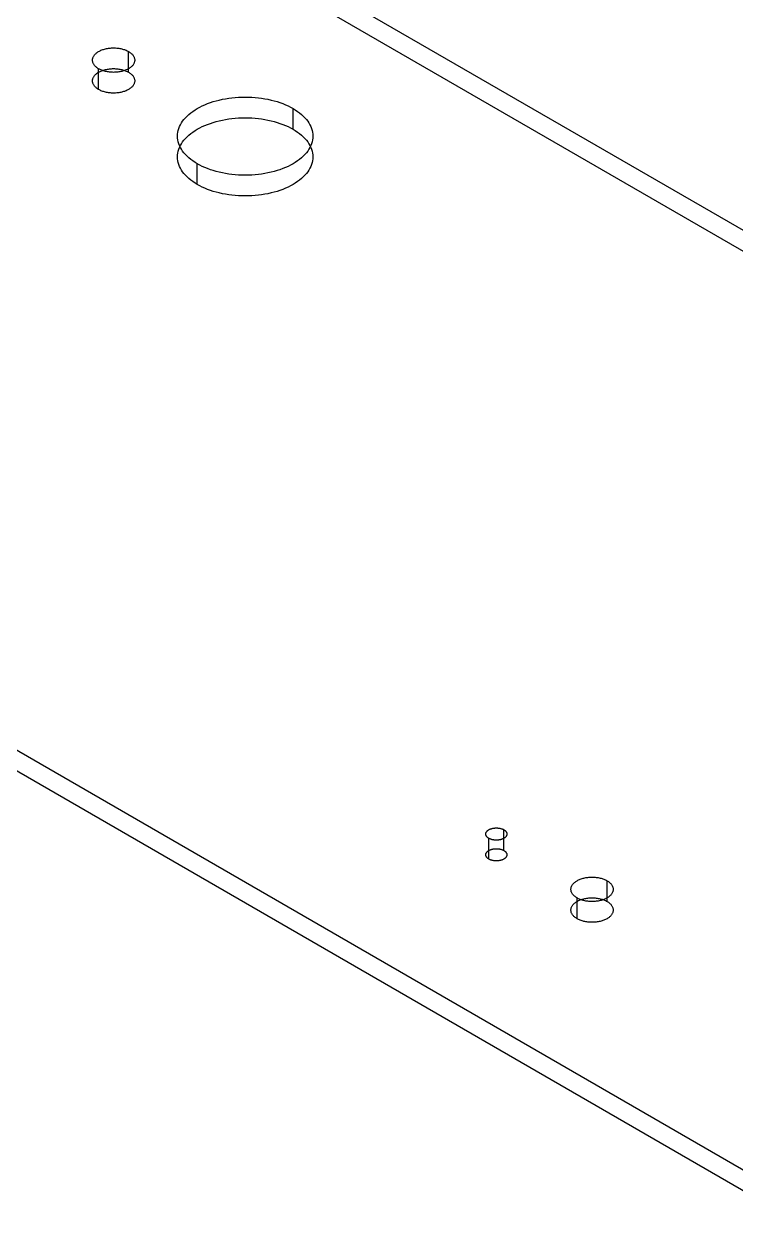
# Model space of a CAD drawing. Header units: inches. Extents: x 3 to 201, y 3 to 129.
# Drawn here: x 182.36 to 187.56, y 64.56 to 73.34 of the extents above; entities that cross this region are included whole.
import ezdxf

# ---------------------------------------------------------------- set-up
doc = ezdxf.new("R2010")
doc.units = ezdxf.units.IN
doc.header["$MEASUREMENT"] = 0

msp = doc.modelspace()

# ---------------------------------------------------------------- linework, layer by layer
at = {"layer": 'OUTLINE'}
for p, q in [((170.1062, 81.9379), (193.8333, 68.2387)), ((170.1062, 81.7868), (193.8333, 68.0876)), ((188.076, 64.7132), (164, 78.6139)), ((188.076, 64.5621), (164, 78.4628)), ((182.8653, 73.0911), (182.867, 73.0954)), ((182.867, 73.0954), (182.869, 73.0996)), ((182.869, 73.0996), (182.8714, 73.1037)), ((182.8714, 73.1037), (182.8741, 73.1078)), ((182.8741, 73.1078), (182.8772, 73.1118)), ((182.8772, 73.1118), (182.8806, 73.1157)), ((182.8806, 73.1157), (182.8843, 73.1195)), ((182.8843, 73.1195), (182.8884, 73.1232)), ((182.8884, 73.1232), (182.8927, 73.1268)), ((182.8927, 73.1268), (182.8974, 73.1302)), ((182.8974, 73.1302), (182.9023, 73.1335)), ((182.9023, 73.1335), (182.9075, 73.1367)), ((182.9075, 73.1367), (182.913, 73.1397)), ((182.913, 73.1397), (182.9187, 73.1425)), ((182.9187, 73.1425), (182.9247, 73.1452)), ((182.9247, 73.1452), (182.9309, 73.1478)), ((182.9309, 73.1478), (182.9373, 73.1501)), ((182.9373, 73.1501), (182.9439, 73.1522)), ((182.9439, 73.1522), (182.9506, 73.1542)), ((182.9506, 73.1542), (182.9576, 73.156)), ((182.9576, 73.156), (182.9646, 73.1576)), ((182.9646, 73.1576), (182.9718, 73.1589)), ((182.9718, 73.1589), (182.9791, 73.1601)), ((182.9791, 73.1601), (182.9865, 73.161)), ((182.9865, 73.161), (182.9939, 73.1618)), ((182.9939, 73.1618), (183.0015, 73.1623)), ((183.0015, 73.1623), (183.009, 73.1626)), ((183.009, 73.1626), (183.0166, 73.1628)), ((183.0166, 73.1628), (183.0241, 73.1626)), ((183.0241, 73.1626), (183.0317, 73.1623)), ((183.0317, 73.1623), (183.0392, 73.1618)), ((183.0392, 73.1618), (183.0467, 73.161)), ((183.0467, 73.161), (183.054, 73.1601)), ((183.054, 73.1601), (183.0613, 73.1589)), ((183.0613, 73.1589), (183.0685, 73.1576)), ((183.0685, 73.1576), (183.0756, 73.156)), ((183.0756, 73.156), (183.0825, 73.1542)), ((183.0825, 73.1542), (183.0893, 73.1522)), ((183.0893, 73.1522), (183.0958, 73.1501)), ((183.0958, 73.1501), (183.1022, 73.1478)), ((183.1022, 73.1478), (183.1084, 73.1452)), ((183.1084, 73.1452), (183.1144, 73.1425)), ((183.1144, 73.1425), (183.1201, 73.1397)), ((183.1201, 73.1397), (183.1256, 73.1367)), ((183.1256, 72.9856), (183.1256, 73.1367)), ((183.1256, 73.1367), (183.1308, 73.1335)), ((183.1308, 73.1335), (183.1358, 73.1302)), ((183.1358, 73.1302), (183.1404, 73.1268)), ((183.1404, 73.1268), (183.1448, 73.1232)), ((183.1448, 73.1232), (183.1488, 73.1195)), ((183.1488, 73.1195), (183.1526, 73.1157)), ((183.1526, 73.1157), (183.156, 73.1118)), ((183.156, 73.1118), (183.159, 73.1078)), ((183.159, 73.1078), (183.1618, 73.1037)), ((183.1618, 73.1037), (183.1641, 73.0996)), ((183.1641, 73.0996), (183.1662, 73.0954)), ((183.1662, 73.0954), (183.1678, 73.0911)), ((182.8624, 73.0737), (182.8625, 73.0781)), ((182.8625, 73.0694), (182.8624, 73.0737)), ((182.8625, 73.0781), (182.8631, 73.0824)), ((182.8631, 73.065), (182.8625, 73.0694)), ((182.8631, 73.0824), (182.864, 73.0868)), ((182.864, 73.0607), (182.8631, 73.065)), ((182.864, 73.0868), (182.8653, 73.0911)), ((182.8653, 73.0564), (182.864, 73.0607)), ((182.867, 73.0521), (182.8653, 73.0564)), ((182.869, 73.0479), (182.867, 73.0521)), ((182.8714, 73.0437), (182.869, 73.0479)), ((182.8741, 73.0397), (182.8714, 73.0437)), ((182.8772, 73.0357), (182.8741, 73.0397)), ((182.8806, 73.0318), (182.8772, 73.0357)), ((182.8843, 73.028), (182.8806, 73.0318)), ((182.8884, 73.0243), (182.8843, 73.028)), ((182.8927, 73.0207), (182.8884, 73.0243)), ((182.8974, 73.0172), (182.8927, 73.0207)), ((182.9023, 73.0139), (182.8974, 73.0172)), ((182.9075, 73.0108), (182.9023, 73.0139)), ((182.9075, 72.8597), (182.9075, 73.0108)), ((182.913, 73.0078), (182.9075, 73.0108)), ((182.9187, 73.0049), (182.913, 73.0078)), ((182.9247, 73.0022), (182.9187, 73.0049)), ((182.9506, 73.0031), (182.9576, 73.0049)), ((182.9576, 73.0049), (182.9646, 73.0065)), ((182.9646, 73.0065), (182.9718, 73.0078)), ((182.9718, 73.0078), (182.9791, 73.009)), ((182.9791, 73.009), (182.9865, 73.01)), ((182.9865, 73.01), (182.9939, 73.0107)), ((182.9939, 73.0107), (183.0015, 73.0112)), ((183.0015, 73.0112), (183.009, 73.0116)), ((183.009, 73.0116), (183.0166, 73.0117)), ((183.0166, 73.0117), (183.0241, 73.0116)), ((183.0241, 73.0116), (183.0317, 73.0112)), ((183.0317, 73.0112), (183.0392, 73.0107)), ((183.0392, 73.0107), (183.0467, 73.01)), ((183.0467, 73.01), (183.054, 73.009)), ((183.054, 73.009), (183.0613, 73.0078)), ((183.0613, 73.0078), (183.0685, 73.0065)), ((183.0685, 73.0065), (183.0756, 73.0049)), ((183.0756, 73.0049), (183.0825, 73.0031)), ((183.1144, 73.0049), (183.1084, 73.0022)), ((183.1201, 73.0078), (183.1144, 73.0049)), ((183.1256, 73.0108), (183.1201, 73.0078)), ((183.1308, 73.0139), (183.1256, 73.0108)), ((183.1358, 73.0172), (183.1308, 73.0139)), ((183.1404, 73.0207), (183.1358, 73.0172)), ((183.1448, 73.0243), (183.1404, 73.0207)), ((183.1488, 73.028), (183.1448, 73.0243)), ((183.1526, 73.0318), (183.1488, 73.028)), ((183.156, 73.0357), (183.1526, 73.0318)), ((183.159, 73.0397), (183.156, 73.0357)), ((183.1618, 73.0437), (183.159, 73.0397)), ((183.1641, 73.0479), (183.1618, 73.0437)), ((183.1662, 73.0521), (183.1641, 73.0479)), ((183.1678, 73.0564), (183.1662, 73.0521)), ((183.1678, 73.0911), (183.1691, 73.0868)), ((183.1691, 73.0607), (183.1678, 73.0564)), ((183.1691, 73.0868), (183.17, 73.0824)), ((183.17, 73.065), (183.1691, 73.0607)), ((183.17, 73.0824), (183.1706, 73.0781)), ((183.1706, 73.0694), (183.17, 73.065)), ((183.1706, 73.0781), (183.1708, 73.0737)), ((183.1708, 73.0737), (183.1706, 73.0694)), ((182.8624, 72.9226), (182.8625, 72.927)), ((182.8625, 72.9183), (182.8624, 72.9226)), ((182.8625, 72.927), (182.8631, 72.9314)), ((182.8631, 72.9139), (182.8625, 72.9183)), ((182.8631, 72.9314), (182.864, 72.9357)), ((182.864, 72.9357), (182.8653, 72.94)), ((182.8653, 72.94), (182.867, 72.9443)), ((182.867, 72.9443), (182.869, 72.9485)), ((182.869, 72.9485), (182.8714, 72.9526)), ((182.8714, 72.9526), (182.8741, 72.9567)), ((182.8741, 72.9567), (182.8772, 72.9607)), ((182.8772, 72.9607), (182.8806, 72.9646)), ((182.8806, 72.9646), (182.8843, 72.9684)), ((182.8843, 72.9684), (182.8884, 72.9721)), ((182.8884, 72.9721), (182.8927, 72.9757)), ((182.8927, 72.9757), (182.8974, 72.9791)), ((182.8974, 72.9791), (182.9023, 72.9824)), ((182.9023, 72.9824), (182.9075, 72.9856)), ((182.9075, 72.9856), (182.913, 72.9886)), ((182.913, 72.9886), (182.9187, 72.9915)), ((182.9187, 72.9915), (182.9247, 72.9941)), ((182.9309, 72.9997), (182.9247, 73.0022)), ((182.9247, 72.9941), (182.9309, 72.9967)), ((182.9373, 72.9974), (182.9309, 72.9997)), ((182.9309, 72.9967), (182.9373, 72.999)), ((182.9373, 72.999), (182.9439, 73.0011)), ((182.9439, 72.9952), (182.9373, 72.9974)), ((182.9439, 73.0011), (182.9506, 73.0031)), ((182.9506, 72.9932), (182.9439, 72.9952)), ((182.9576, 72.9915), (182.9506, 72.9932)), ((182.9646, 72.9899), (182.9576, 72.9915)), ((182.9718, 72.9885), (182.9646, 72.9899)), ((182.9791, 72.9874), (182.9718, 72.9885)), ((182.9865, 72.9864), (182.9791, 72.9874)), ((182.9939, 72.9857), (182.9865, 72.9864)), ((183.0015, 72.9851), (182.9939, 72.9857)), ((183.009, 72.9848), (183.0015, 72.9851)), ((183.0166, 72.9847), (183.009, 72.9848)), ((183.0241, 72.9848), (183.0166, 72.9847)), ((183.0317, 72.9851), (183.0241, 72.9848)), ((183.0392, 72.9857), (183.0317, 72.9851)), ((183.0467, 72.9864), (183.0392, 72.9857)), ((183.054, 72.9874), (183.0467, 72.9864)), ((183.0613, 72.9885), (183.054, 72.9874)), ((183.0685, 72.9899), (183.0613, 72.9885)), ((183.0756, 72.9915), (183.0685, 72.9899)), ((183.0825, 72.9932), (183.0756, 72.9915)), ((183.0825, 73.0031), (183.0893, 73.0011)), ((183.0893, 72.9952), (183.0825, 72.9932)), ((183.0893, 73.0011), (183.0958, 72.999)), ((183.0958, 72.9974), (183.0893, 72.9952)), ((183.1022, 72.9997), (183.0958, 72.9974)), ((183.0958, 72.999), (183.1022, 72.9967)), ((183.1084, 73.0022), (183.1022, 72.9997)), ((183.1022, 72.9967), (183.1084, 72.9941)), ((183.1084, 72.9941), (183.1144, 72.9915)), ((183.1144, 72.9915), (183.1201, 72.9886)), ((183.1201, 72.9886), (183.1256, 72.9856)), ((183.1256, 72.9856), (183.1308, 72.9824)), ((183.1308, 72.9824), (183.1358, 72.9791)), ((183.1358, 72.9791), (183.1404, 72.9757)), ((183.1404, 72.9757), (183.1448, 72.9721)), ((183.1448, 72.9721), (183.1488, 72.9684)), ((183.1488, 72.9684), (183.1526, 72.9646)), ((183.1526, 72.9646), (183.156, 72.9607)), ((183.156, 72.9607), (183.159, 72.9567)), ((183.159, 72.9567), (183.1618, 72.9526)), ((183.1618, 72.9526), (183.1641, 72.9485)), ((183.1641, 72.9485), (183.1662, 72.9443)), ((183.1662, 72.9443), (183.1678, 72.94)), ((183.1678, 72.94), (183.1691, 72.9357)), ((183.1691, 72.9357), (183.17, 72.9314)), ((183.17, 72.9314), (183.1706, 72.927)), ((183.1706, 72.9183), (183.17, 72.9139)), ((183.1706, 72.927), (183.1708, 72.9226)), ((183.1708, 72.9226), (183.1706, 72.9183)), ((182.864, 72.9096), (182.8631, 72.9139)), ((182.8653, 72.9053), (182.864, 72.9096)), ((182.867, 72.901), (182.8653, 72.9053)), ((182.869, 72.8968), (182.867, 72.901)), ((182.8714, 72.8926), (182.869, 72.8968)), ((182.8741, 72.8886), (182.8714, 72.8926)), ((182.8772, 72.8846), (182.8741, 72.8886)), ((182.8806, 72.8807), (182.8772, 72.8846)), ((182.8843, 72.8769), (182.8806, 72.8807)), ((182.8884, 72.8732), (182.8843, 72.8769)), ((182.8927, 72.8696), (182.8884, 72.8732)), ((182.8974, 72.8661), (182.8927, 72.8696)), ((182.9023, 72.8628), (182.8974, 72.8661)), ((182.9075, 72.8597), (182.9023, 72.8628)), ((182.913, 72.8567), (182.9075, 72.8597)), ((182.9187, 72.8538), (182.913, 72.8567)), ((182.9247, 72.8511), (182.9187, 72.8538)), ((182.9309, 72.8486), (182.9247, 72.8511)), ((182.9373, 72.8463), (182.9309, 72.8486)), ((182.9439, 72.8441), (182.9373, 72.8463)), ((182.9506, 72.8421), (182.9439, 72.8441)), ((182.9576, 72.8404), (182.9506, 72.8421)), ((182.9646, 72.8388), (182.9576, 72.8404)), ((182.9718, 72.8374), (182.9646, 72.8388)), ((182.9791, 72.8363), (182.9718, 72.8374)), ((182.9865, 72.8353), (182.9791, 72.8363)), ((182.9939, 72.8346), (182.9865, 72.8353)), ((183.0015, 72.834), (182.9939, 72.8346)), ((183.009, 72.8337), (183.0015, 72.834)), ((183.0166, 72.8336), (183.009, 72.8337)), ((183.0241, 72.8337), (183.0166, 72.8336)), ((183.0317, 72.834), (183.0241, 72.8337)), ((183.0392, 72.8346), (183.0317, 72.834)), ((183.0467, 72.8353), (183.0392, 72.8346)), ((183.054, 72.8363), (183.0467, 72.8353)), ((183.0613, 72.8374), (183.054, 72.8363)), ((183.0685, 72.8388), (183.0613, 72.8374)), ((183.0756, 72.8404), (183.0685, 72.8388)), ((183.0825, 72.8421), (183.0756, 72.8404)), ((183.0893, 72.8441), (183.0825, 72.8421)), ((183.0958, 72.8463), (183.0893, 72.8441)), ((183.1022, 72.8486), (183.0958, 72.8463)), ((183.1084, 72.8511), (183.1022, 72.8486)), ((183.1144, 72.8538), (183.1084, 72.8511)), ((183.1201, 72.8567), (183.1144, 72.8538)), ((183.1256, 72.8597), (183.1201, 72.8567)), ((183.1308, 72.8628), (183.1256, 72.8597)), ((183.1358, 72.8661), (183.1308, 72.8628)), ((183.1404, 72.8696), (183.1358, 72.8661)), ((183.1448, 72.8732), (183.1404, 72.8696)), ((183.1488, 72.8769), (183.1448, 72.8732)), ((183.1526, 72.8807), (183.1488, 72.8769)), ((183.156, 72.8846), (183.1526, 72.8807)), ((183.159, 72.8886), (183.156, 72.8846)), ((183.1618, 72.8926), (183.159, 72.8886)), ((183.1641, 72.8968), (183.1618, 72.8926)), ((183.1662, 72.901), (183.1641, 72.8968)), ((183.1678, 72.9053), (183.1662, 72.901)), ((183.1691, 72.9096), (183.1678, 72.9053)), ((183.17, 72.9139), (183.1691, 72.9096)), ((183.6631, 72.7399), (183.6822, 72.7485)), ((183.6822, 72.7485), (183.702, 72.7566)), ((183.702, 72.7566), (183.7224, 72.7641)), ((183.7224, 72.7641), (183.7435, 72.771)), ((183.7435, 72.771), (183.7651, 72.7773)), ((183.7651, 72.7773), (183.7873, 72.7829)), ((183.7873, 72.7829), (183.8099, 72.788)), ((183.8099, 72.788), (183.8329, 72.7923)), ((183.8329, 72.7923), (183.8562, 72.7961)), ((183.8562, 72.7961), (183.8799, 72.7991)), ((183.8799, 72.7991), (183.9037, 72.8015)), ((183.9037, 72.8015), (183.9278, 72.8032)), ((183.9278, 72.8032), (183.9519, 72.8043)), ((183.9519, 72.8043), (183.9761, 72.8046)), ((183.9761, 72.8046), (184.0003, 72.8043)), ((184.0003, 72.8043), (184.0245, 72.8032)), ((184.0245, 72.8032), (184.0485, 72.8015)), ((184.0485, 72.8015), (184.0724, 72.7991)), ((184.0724, 72.7991), (184.096, 72.7961)), ((184.096, 72.7961), (184.1194, 72.7923)), ((184.1194, 72.7923), (184.1424, 72.788)), ((184.1424, 72.788), (184.165, 72.7829)), ((184.165, 72.7829), (184.1871, 72.7773)), ((184.1871, 72.7773), (184.2087, 72.771)), ((184.2087, 72.771), (184.2298, 72.7641)), ((184.2298, 72.7641), (184.2503, 72.7566)), ((184.2503, 72.7566), (184.2701, 72.7485)), ((184.2701, 72.7485), (184.2892, 72.7399)), ((183.53, 72.6415), (183.5409, 72.654)), ((183.5409, 72.654), (183.5529, 72.6662)), ((183.5529, 72.6662), (183.5658, 72.678)), ((183.5658, 72.678), (183.5798, 72.6894)), ((183.5798, 72.6894), (183.5947, 72.7005)), ((183.5947, 72.7005), (183.6105, 72.711)), ((183.6105, 72.711), (183.6272, 72.7212)), ((183.6272, 72.7212), (183.6447, 72.7308)), ((183.6447, 72.7308), (183.6631, 72.7399)), ((183.9278, 72.6521), (183.9519, 72.6532)), ((183.9519, 72.6532), (183.9761, 72.6535)), ((183.9761, 72.6535), (184.0003, 72.6532)), ((184.0003, 72.6532), (184.0245, 72.6521)), ((184.2892, 72.7399), (184.3075, 72.7308)), ((184.3075, 72.7308), (184.325, 72.7212)), ((184.325, 72.5701), (184.325, 72.7212)), ((184.325, 72.7212), (184.3417, 72.711)), ((184.3417, 72.711), (184.3576, 72.7005)), ((184.3576, 72.7005), (184.3725, 72.6894)), ((184.3725, 72.6894), (184.3864, 72.678)), ((184.3864, 72.678), (184.3994, 72.6662)), ((184.3994, 72.6662), (184.4113, 72.654)), ((184.4113, 72.654), (184.4222, 72.6415)), ((183.488, 72.5615), (183.4921, 72.5753)), ((183.4921, 72.5753), (183.4975, 72.5889)), ((183.4975, 72.5889), (183.5039, 72.6024)), ((183.5039, 72.6024), (183.5115, 72.6157)), ((183.5115, 72.6157), (183.5202, 72.6287)), ((183.5202, 72.6287), (183.53, 72.6415)), ((183.6105, 72.5599), (183.6272, 72.5701)), ((183.6272, 72.5701), (183.6447, 72.5797)), ((183.6447, 72.5797), (183.6631, 72.5889)), ((183.6631, 72.5889), (183.6822, 72.5975)), ((183.6822, 72.5975), (183.702, 72.6055)), ((183.702, 72.6055), (183.7224, 72.613)), ((183.7224, 72.613), (183.7435, 72.6199)), ((183.7435, 72.6199), (183.7651, 72.6262)), ((183.7651, 72.6262), (183.7873, 72.6318)), ((183.7873, 72.6318), (183.8099, 72.6369)), ((183.8099, 72.6369), (183.8329, 72.6413)), ((183.8329, 72.6413), (183.8562, 72.645)), ((183.8562, 72.645), (183.8799, 72.648)), ((183.8799, 72.648), (183.9037, 72.6504)), ((183.9037, 72.6504), (183.9278, 72.6521)), ((184.0245, 72.6521), (184.0485, 72.6504)), ((184.0485, 72.6504), (184.0724, 72.648)), ((184.0724, 72.648), (184.096, 72.645)), ((184.096, 72.645), (184.1194, 72.6413)), ((184.1194, 72.6413), (184.1424, 72.6369)), ((184.1424, 72.6369), (184.165, 72.6318)), ((184.165, 72.6318), (184.1871, 72.6262)), ((184.1871, 72.6262), (184.2087, 72.6199)), ((184.2087, 72.6199), (184.2298, 72.613)), ((184.2298, 72.613), (184.2503, 72.6055)), ((184.2503, 72.6055), (184.2701, 72.5975)), ((184.2701, 72.5975), (184.2892, 72.5889)), ((184.2892, 72.5889), (184.3075, 72.5797)), ((184.3075, 72.5797), (184.325, 72.5701)), ((184.325, 72.5701), (184.3417, 72.5599)), ((184.4222, 72.6415), (184.432, 72.6287)), ((184.432, 72.6287), (184.4407, 72.6157)), ((184.4407, 72.6157), (184.4483, 72.6024)), ((184.4483, 72.6024), (184.4548, 72.5889)), ((184.4548, 72.5889), (184.4601, 72.5753)), ((184.4601, 72.5753), (184.4642, 72.5615)), ((183.4827, 72.5197), (183.4833, 72.5337)), ((183.4833, 72.5057), (183.4827, 72.5197)), ((183.4833, 72.5337), (183.485, 72.5476)), ((183.485, 72.4918), (183.4833, 72.5057)), ((183.485, 72.5476), (183.488, 72.5615)), ((183.488, 72.4779), (183.485, 72.4918)), ((183.4921, 72.4641), (183.488, 72.4779)), ((183.5115, 72.4646), (183.5202, 72.4776)), ((183.5202, 72.4776), (183.53, 72.4904)), ((183.53, 72.4904), (183.5409, 72.5029)), ((183.5409, 72.5029), (183.5529, 72.5151)), ((183.5529, 72.5151), (183.5658, 72.5269)), ((183.5658, 72.5269), (183.5798, 72.5383)), ((183.5798, 72.5383), (183.5947, 72.5494)), ((183.5947, 72.5494), (183.6105, 72.5599)), ((184.3417, 72.5599), (184.3576, 72.5494)), ((184.3576, 72.5494), (184.3725, 72.5383)), ((184.3725, 72.5383), (184.3864, 72.5269)), ((184.3864, 72.5269), (184.3994, 72.5151)), ((184.3994, 72.5151), (184.4113, 72.5029)), ((184.4113, 72.5029), (184.4222, 72.4904)), ((184.4222, 72.4904), (184.432, 72.4776)), ((184.432, 72.4776), (184.4407, 72.4646)), ((184.4642, 72.4779), (184.4601, 72.4641)), ((184.4642, 72.5615), (184.4672, 72.5476)), ((184.4672, 72.4918), (184.4642, 72.4779)), ((184.4672, 72.5476), (184.469, 72.5337)), ((184.469, 72.5057), (184.4672, 72.4918)), ((184.469, 72.5337), (184.4696, 72.5197)), ((184.4696, 72.5197), (184.469, 72.5057)), ((183.4833, 72.3826), (183.485, 72.3965)), ((183.485, 72.3965), (183.488, 72.4104)), ((183.488, 72.4104), (183.4921, 72.4242)), ((183.4975, 72.4505), (183.4921, 72.4641)), ((183.4921, 72.4242), (183.4975, 72.4378)), ((183.4975, 72.4378), (183.5039, 72.4513)), ((183.5039, 72.437), (183.4975, 72.4505)), ((183.5039, 72.4513), (183.5115, 72.4646)), ((183.5115, 72.4237), (183.5039, 72.437)), ((183.5202, 72.4107), (183.5115, 72.4237)), ((183.53, 72.3979), (183.5202, 72.4107)), ((183.5409, 72.3854), (183.53, 72.3979)), ((184.4222, 72.3979), (184.4113, 72.3854)), ((184.432, 72.4107), (184.4222, 72.3979)), ((184.4407, 72.4237), (184.432, 72.4107)), ((184.4407, 72.4646), (184.4483, 72.4513)), ((184.4483, 72.437), (184.4407, 72.4237)), ((184.4483, 72.4513), (184.4548, 72.4378)), ((184.4548, 72.4505), (184.4483, 72.437)), ((184.4601, 72.4641), (184.4548, 72.4505)), ((184.4548, 72.4378), (184.4601, 72.4242)), ((184.4601, 72.4242), (184.4642, 72.4104)), ((184.4642, 72.4104), (184.4672, 72.3965)), ((184.4672, 72.3965), (184.469, 72.3826)), ((183.4827, 72.3686), (183.4833, 72.3826)), ((183.4833, 72.3546), (183.4827, 72.3686)), ((183.485, 72.3407), (183.4833, 72.3546)), ((183.488, 72.3268), (183.485, 72.3407)), ((183.4921, 72.313), (183.488, 72.3268)), ((183.4975, 72.2994), (183.4921, 72.313)), ((183.5529, 72.3732), (183.5409, 72.3854)), ((183.5658, 72.3614), (183.5529, 72.3732)), ((183.5798, 72.35), (183.5658, 72.3614)), ((183.5947, 72.339), (183.5798, 72.35)), ((183.6105, 72.3284), (183.5947, 72.339)), ((183.6272, 72.3182), (183.6105, 72.3284)), ((183.6272, 72.1672), (183.6272, 72.3182)), ((183.6447, 72.3086), (183.6272, 72.3182)), ((183.6631, 72.2995), (183.6447, 72.3086)), ((184.3075, 72.3086), (184.2892, 72.2995)), ((184.325, 72.3182), (184.3075, 72.3086)), ((184.3417, 72.3284), (184.325, 72.3182)), ((184.3576, 72.339), (184.3417, 72.3284)), ((184.3725, 72.35), (184.3576, 72.339)), ((184.3864, 72.3614), (184.3725, 72.35)), ((184.3994, 72.3732), (184.3864, 72.3614)), ((184.4113, 72.3854), (184.3994, 72.3732)), ((184.4601, 72.313), (184.4548, 72.2994)), ((184.4642, 72.3268), (184.4601, 72.313)), ((184.4672, 72.3407), (184.4642, 72.3268)), ((184.469, 72.3546), (184.4672, 72.3407)), ((184.469, 72.3826), (184.4696, 72.3686)), ((184.4696, 72.3686), (184.469, 72.3546)), ((183.5039, 72.2859), (183.4975, 72.2994)), ((183.5115, 72.2726), (183.5039, 72.2859)), ((183.5202, 72.2596), (183.5115, 72.2726)), ((183.53, 72.2468), (183.5202, 72.2596)), ((183.5409, 72.2343), (183.53, 72.2468)), ((183.5529, 72.2221), (183.5409, 72.2343)), ((183.5658, 72.2103), (183.5529, 72.2221)), ((183.6822, 72.2909), (183.6631, 72.2995)), ((183.702, 72.2828), (183.6822, 72.2909)), ((183.7224, 72.2753), (183.702, 72.2828)), ((183.7435, 72.2684), (183.7224, 72.2753)), ((183.7651, 72.2622), (183.7435, 72.2684)), ((183.7873, 72.2565), (183.7651, 72.2622)), ((183.8099, 72.2515), (183.7873, 72.2565)), ((183.8329, 72.2471), (183.8099, 72.2515)), ((183.8562, 72.2433), (183.8329, 72.2471)), ((183.8799, 72.2403), (183.8562, 72.2433)), ((183.9037, 72.2379), (183.8799, 72.2403)), ((183.9278, 72.2362), (183.9037, 72.2379)), ((183.9519, 72.2351), (183.9278, 72.2362)), ((183.9761, 72.2348), (183.9519, 72.2351)), ((184.0003, 72.2351), (183.9761, 72.2348)), ((184.0245, 72.2362), (184.0003, 72.2351)), ((184.0485, 72.2379), (184.0245, 72.2362)), ((184.0724, 72.2403), (184.0485, 72.2379)), ((184.096, 72.2433), (184.0724, 72.2403)), ((184.1194, 72.2471), (184.096, 72.2433)), ((184.1424, 72.2515), (184.1194, 72.2471)), ((184.165, 72.2565), (184.1424, 72.2515)), ((184.1871, 72.2622), (184.165, 72.2565)), ((184.2087, 72.2684), (184.1871, 72.2622)), ((184.2298, 72.2753), (184.2087, 72.2684)), ((184.2503, 72.2828), (184.2298, 72.2753)), ((184.2701, 72.2909), (184.2503, 72.2828)), ((184.2892, 72.2995), (184.2701, 72.2909)), ((184.3994, 72.2221), (184.3864, 72.2103)), ((184.4113, 72.2343), (184.3994, 72.2221)), ((184.4222, 72.2468), (184.4113, 72.2343)), ((184.432, 72.2596), (184.4222, 72.2468)), ((184.4407, 72.2726), (184.432, 72.2596)), ((184.4483, 72.2859), (184.4407, 72.2726)), ((184.4548, 72.2994), (184.4483, 72.2859)), ((183.5798, 72.1989), (183.5658, 72.2103)), ((183.5947, 72.1879), (183.5798, 72.1989)), ((183.6105, 72.1773), (183.5947, 72.1879)), ((183.6272, 72.1672), (183.6105, 72.1773)), ((183.6447, 72.1575), (183.6272, 72.1672)), ((183.6631, 72.1484), (183.6447, 72.1575)), ((183.6822, 72.1398), (183.6631, 72.1484)), ((183.702, 72.1317), (183.6822, 72.1398)), ((183.7224, 72.1242), (183.702, 72.1317)), ((184.2503, 72.1317), (184.2298, 72.1242)), ((184.2701, 72.1398), (184.2503, 72.1317)), ((184.2892, 72.1484), (184.2701, 72.1398)), ((184.3075, 72.1575), (184.2892, 72.1484)), ((184.325, 72.1672), (184.3075, 72.1575)), ((184.3417, 72.1773), (184.325, 72.1672)), ((184.3576, 72.1879), (184.3417, 72.1773)), ((184.3725, 72.1989), (184.3576, 72.1879)), ((184.3864, 72.2103), (184.3725, 72.1989)), ((183.7435, 72.1173), (183.7224, 72.1242)), ((183.7651, 72.1111), (183.7435, 72.1173)), ((183.7873, 72.1054), (183.7651, 72.1111)), ((183.8099, 72.1004), (183.7873, 72.1054)), ((183.8329, 72.096), (183.8099, 72.1004)), ((183.8562, 72.0922), (183.8329, 72.096)), ((183.8799, 72.0892), (183.8562, 72.0922)), ((183.9037, 72.0868), (183.8799, 72.0892)), ((183.9278, 72.0851), (183.9037, 72.0868)), ((183.9519, 72.0841), (183.9278, 72.0851)), ((183.9761, 72.0837), (183.9519, 72.0841)), ((184.0003, 72.0841), (183.9761, 72.0837)), ((184.0245, 72.0851), (184.0003, 72.0841)), ((184.0485, 72.0868), (184.0245, 72.0851)), ((184.0724, 72.0892), (184.0485, 72.0868)), ((184.096, 72.0922), (184.0724, 72.0892)), ((184.1194, 72.096), (184.096, 72.0922)), ((184.1424, 72.1004), (184.1194, 72.096)), ((184.165, 72.1054), (184.1424, 72.1004)), ((184.1871, 72.1111), (184.165, 72.1054)), ((184.2087, 72.1173), (184.1871, 72.1111)), ((184.2298, 72.1242), (184.2087, 72.1173)), ((185.7856, 67.4755), (185.7893, 67.476)), ((185.7893, 67.476), (185.793, 67.4765)), ((185.793, 67.4765), (185.7967, 67.4769)), ((185.7967, 67.4769), (185.8004, 67.4772)), ((185.8004, 67.4772), (185.8042, 67.4773)), ((185.8042, 67.4773), (185.808, 67.4774)), ((185.808, 67.4774), (185.8118, 67.4773)), ((185.8118, 67.4773), (185.8155, 67.4772)), ((185.8155, 67.4772), (185.8193, 67.4769)), ((185.8193, 67.4769), (185.823, 67.4765)), ((185.823, 67.4765), (185.8267, 67.476)), ((185.8267, 67.476), (185.8304, 67.4755)), ((185.7309, 67.4329), (185.731, 67.435)), ((185.731, 67.4307), (185.7309, 67.4329)), ((185.731, 67.435), (185.7313, 67.4372)), ((185.7313, 67.4285), (185.731, 67.4307)), ((185.7313, 67.4372), (185.7317, 67.4394)), ((185.7317, 67.4263), (185.7313, 67.4285)), ((185.7317, 67.4394), (185.7324, 67.4415)), ((185.7324, 67.4242), (185.7317, 67.4263)), ((185.7324, 67.4415), (185.7332, 67.4437)), ((185.7332, 67.422), (185.7324, 67.4242)), ((185.7332, 67.4437), (185.7342, 67.4458)), ((185.7342, 67.4199), (185.7332, 67.422)), ((185.7342, 67.4458), (185.7354, 67.4479)), ((185.7354, 67.4179), (185.7342, 67.4199)), ((185.7354, 67.4479), (185.7368, 67.4499)), ((185.7368, 67.4158), (185.7354, 67.4179)), ((185.7368, 67.4499), (185.7383, 67.4519)), ((185.7383, 67.4138), (185.7368, 67.4158)), ((185.7383, 67.4519), (185.74, 67.4538)), ((185.74, 67.4119), (185.7383, 67.4138)), ((185.74, 67.4538), (185.7419, 67.4557)), ((185.7419, 67.41), (185.74, 67.4119)), ((185.7419, 67.4557), (185.7439, 67.4576)), ((185.7439, 67.4081), (185.7419, 67.41)), ((185.7439, 67.4576), (185.7461, 67.4594)), ((185.7461, 67.4063), (185.7439, 67.4081)), ((185.7461, 67.4594), (185.7484, 67.4611)), ((185.7484, 67.4046), (185.7461, 67.4063)), ((185.7484, 67.4611), (185.7509, 67.4628)), ((185.7509, 67.403), (185.7484, 67.4046)), ((185.7509, 67.4628), (185.7535, 67.4643)), ((185.7535, 67.4014), (185.7509, 67.403)), ((185.7535, 67.4643), (185.7562, 67.4658)), ((185.7562, 67.3999), (185.7535, 67.4014)), ((185.7535, 67.2503), (185.7535, 67.4014)), ((185.7562, 67.4658), (185.7591, 67.4673)), ((185.7591, 67.3984), (185.7562, 67.3999)), ((185.7591, 67.4673), (185.7621, 67.4686)), ((185.7621, 67.3971), (185.7591, 67.3984)), ((185.7621, 67.4686), (185.7652, 67.4699)), ((185.7652, 67.3958), (185.7621, 67.3971)), ((185.7652, 67.4699), (185.7684, 67.471)), ((185.7684, 67.3947), (185.7652, 67.3958)), ((185.7684, 67.471), (185.7716, 67.4721)), ((185.7716, 67.3936), (185.7684, 67.3947)), ((185.7716, 67.4721), (185.775, 67.4731)), ((185.775, 67.3926), (185.7716, 67.3936)), ((185.775, 67.4731), (185.7785, 67.474)), ((185.7785, 67.3917), (185.775, 67.3926)), ((185.7785, 67.474), (185.782, 67.4748)), ((185.782, 67.3909), (185.7785, 67.3917)), ((185.782, 67.4748), (185.7856, 67.4755)), ((185.7856, 67.3903), (185.782, 67.3909)), ((185.7893, 67.3897), (185.7856, 67.3903)), ((185.793, 67.3892), (185.7893, 67.3897)), ((185.7967, 67.3888), (185.793, 67.3892)), ((185.8004, 67.3886), (185.7967, 67.3888)), ((185.8042, 67.3884), (185.8004, 67.3886)), ((185.808, 67.3883), (185.8042, 67.3884)), ((185.8118, 67.3884), (185.808, 67.3883)), ((185.8155, 67.3886), (185.8118, 67.3884)), ((185.8193, 67.3888), (185.8155, 67.3886)), ((185.823, 67.3892), (185.8193, 67.3888)), ((185.8267, 67.3897), (185.823, 67.3892)), ((185.8304, 67.3903), (185.8267, 67.3897)), ((185.8304, 67.4755), (185.834, 67.4748)), ((185.834, 67.3909), (185.8304, 67.3903)), ((185.834, 67.4748), (185.8375, 67.474)), ((185.8375, 67.3917), (185.834, 67.3909)), ((185.8375, 67.474), (185.841, 67.4731)), ((185.841, 67.3926), (185.8375, 67.3917)), ((185.841, 67.4731), (185.8443, 67.4721)), ((185.8443, 67.3936), (185.841, 67.3926)), ((185.8443, 67.4721), (185.8476, 67.471)), ((185.8476, 67.3947), (185.8443, 67.3936)), ((185.8476, 67.471), (185.8508, 67.4699)), ((185.8508, 67.3958), (185.8476, 67.3947)), ((185.8508, 67.4699), (185.8539, 67.4686)), ((185.8539, 67.3971), (185.8508, 67.3958)), ((185.8539, 67.4686), (185.8569, 67.4673)), ((185.8569, 67.3984), (185.8539, 67.3971)), ((185.8569, 67.4673), (185.8598, 67.4658)), ((185.8598, 67.3999), (185.8569, 67.3984)), ((185.8598, 67.4658), (185.8625, 67.4643)), ((185.8625, 67.4014), (185.8598, 67.3999)), ((185.8625, 67.4643), (185.8651, 67.4628)), ((185.8625, 67.3132), (185.8625, 67.4643)), ((185.8651, 67.403), (185.8625, 67.4014)), ((185.8651, 67.4628), (185.8676, 67.4611)), ((185.8676, 67.4046), (185.8651, 67.403)), ((185.8676, 67.4611), (185.8699, 67.4594)), ((185.8699, 67.4063), (185.8676, 67.4046)), ((185.8699, 67.4594), (185.8721, 67.4576)), ((185.8721, 67.4081), (185.8699, 67.4063)), ((185.8721, 67.4576), (185.8741, 67.4557)), ((185.8741, 67.41), (185.8721, 67.4081)), ((185.8741, 67.4557), (185.876, 67.4538)), ((185.876, 67.4119), (185.8741, 67.41)), ((185.876, 67.4538), (185.8777, 67.4519)), ((185.8777, 67.4138), (185.876, 67.4119)), ((185.8777, 67.4519), (185.8792, 67.4499)), ((185.8792, 67.4158), (185.8777, 67.4138)), ((185.8792, 67.4499), (185.8806, 67.4479)), ((185.8806, 67.4179), (185.8792, 67.4158)), ((185.8806, 67.4479), (185.8818, 67.4458)), ((185.8818, 67.4199), (185.8806, 67.4179)), ((185.8818, 67.4458), (185.8828, 67.4437)), ((185.8828, 67.422), (185.8818, 67.4199)), ((185.8828, 67.4437), (185.8836, 67.4415)), ((185.8836, 67.4242), (185.8828, 67.422)), ((185.8836, 67.4415), (185.8843, 67.4394)), ((185.8843, 67.4263), (185.8836, 67.4242)), ((185.8843, 67.4394), (185.8847, 67.4372)), ((185.8847, 67.4285), (185.8843, 67.4263)), ((185.8847, 67.4372), (185.885, 67.435)), ((185.885, 67.4307), (185.8847, 67.4285)), ((185.885, 67.435), (185.8851, 67.4329)), ((185.8851, 67.4329), (185.885, 67.4307)), ((185.7368, 67.2988), (185.7383, 67.3008)), ((185.7383, 67.3008), (185.74, 67.3027)), ((185.74, 67.3027), (185.7419, 67.3046)), ((185.7419, 67.3046), (185.7439, 67.3065)), ((185.7439, 67.3065), (185.7461, 67.3083)), ((185.7461, 67.3083), (185.7484, 67.31)), ((185.7484, 67.31), (185.7509, 67.3117)), ((185.7509, 67.3117), (185.7535, 67.3132)), ((185.7535, 67.3132), (185.7562, 67.3147)), ((185.7562, 67.3147), (185.7591, 67.3162)), ((185.7591, 67.3162), (185.7621, 67.3175)), ((185.7621, 67.3175), (185.7652, 67.3188)), ((185.7652, 67.3188), (185.7684, 67.3199)), ((185.7684, 67.3199), (185.7716, 67.321)), ((185.7716, 67.321), (185.775, 67.322)), ((185.775, 67.322), (185.7785, 67.3229)), ((185.7785, 67.3229), (185.782, 67.3237)), ((185.782, 67.3237), (185.7856, 67.3244)), ((185.7856, 67.3244), (185.7893, 67.3249)), ((185.7893, 67.3249), (185.793, 67.3254)), ((185.793, 67.3254), (185.7967, 67.3258)), ((185.7967, 67.3258), (185.8004, 67.3261)), ((185.8004, 67.3261), (185.8042, 67.3262)), ((185.8042, 67.3262), (185.808, 67.3263)), ((185.808, 67.3263), (185.8118, 67.3262)), ((185.8118, 67.3262), (185.8155, 67.3261)), ((185.8155, 67.3261), (185.8193, 67.3258)), ((185.8193, 67.3258), (185.823, 67.3254)), ((185.823, 67.3254), (185.8267, 67.3249)), ((185.8267, 67.3249), (185.8304, 67.3244)), ((185.8304, 67.3244), (185.834, 67.3237)), ((185.834, 67.3237), (185.8375, 67.3229)), ((185.8375, 67.3229), (185.841, 67.322)), ((185.841, 67.322), (185.8443, 67.321)), ((185.8443, 67.321), (185.8476, 67.3199)), ((185.8476, 67.3199), (185.8508, 67.3188)), ((185.8508, 67.3188), (185.8539, 67.3175)), ((185.8539, 67.3175), (185.8569, 67.3162)), ((185.8569, 67.3162), (185.8598, 67.3147)), ((185.8598, 67.3147), (185.8625, 67.3132)), ((185.8625, 67.3132), (185.8651, 67.3117)), ((185.8651, 67.3117), (185.8676, 67.31)), ((185.8676, 67.31), (185.8699, 67.3083)), ((185.8699, 67.3083), (185.8721, 67.3065)), ((185.8721, 67.3065), (185.8741, 67.3046)), ((185.8741, 67.3046), (185.876, 67.3027)), ((185.876, 67.3027), (185.8777, 67.3008)), ((185.8777, 67.3008), (185.8792, 67.2988)), ((185.7309, 67.2818), (185.731, 67.2839)), ((185.731, 67.2796), (185.7309, 67.2818)), ((185.731, 67.2839), (185.7313, 67.2861)), ((185.7313, 67.2774), (185.731, 67.2796)), ((185.7313, 67.2861), (185.7317, 67.2883)), ((185.7317, 67.2752), (185.7313, 67.2774)), ((185.7317, 67.2883), (185.7324, 67.2904)), ((185.7324, 67.2731), (185.7317, 67.2752)), ((185.7324, 67.2904), (185.7332, 67.2926)), ((185.7332, 67.2709), (185.7324, 67.2731)), ((185.7332, 67.2926), (185.7342, 67.2947)), ((185.7342, 67.2688), (185.7332, 67.2709)), ((185.7342, 67.2947), (185.7354, 67.2968)), ((185.7354, 67.2668), (185.7342, 67.2688)), ((185.7354, 67.2968), (185.7368, 67.2988)), ((185.7368, 67.2647), (185.7354, 67.2668)), ((185.7383, 67.2627), (185.7368, 67.2647)), ((185.74, 67.2608), (185.7383, 67.2627)), ((185.7419, 67.2589), (185.74, 67.2608)), ((185.7439, 67.257), (185.7419, 67.2589)), ((185.7461, 67.2552), (185.7439, 67.257)), ((185.7484, 67.2535), (185.7461, 67.2552)), ((185.7509, 67.2519), (185.7484, 67.2535)), ((185.7535, 67.2503), (185.7509, 67.2519)), ((185.7562, 67.2488), (185.7535, 67.2503)), ((185.7591, 67.2474), (185.7562, 67.2488)), ((185.7621, 67.246), (185.7591, 67.2474)), ((185.7652, 67.2447), (185.7621, 67.246)), ((185.7684, 67.2436), (185.7652, 67.2447)), ((185.7716, 67.2425), (185.7684, 67.2436)), ((185.775, 67.2415), (185.7716, 67.2425)), ((185.7785, 67.2406), (185.775, 67.2415)), ((185.782, 67.2398), (185.7785, 67.2406)), ((185.7856, 67.2392), (185.782, 67.2398)), ((185.7893, 67.2386), (185.7856, 67.2392)), ((185.793, 67.2381), (185.7893, 67.2386)), ((185.7967, 67.2377), (185.793, 67.2381)), ((185.8004, 67.2375), (185.7967, 67.2377)), ((185.8042, 67.2373), (185.8004, 67.2375)), ((185.808, 67.2372), (185.8042, 67.2373)), ((185.8118, 67.2373), (185.808, 67.2372)), ((185.8155, 67.2375), (185.8118, 67.2373)), ((185.8193, 67.2377), (185.8155, 67.2375)), ((185.823, 67.2381), (185.8193, 67.2377)), ((185.8267, 67.2386), (185.823, 67.2381)), ((185.8304, 67.2392), (185.8267, 67.2386)), ((185.834, 67.2398), (185.8304, 67.2392)), ((185.8375, 67.2406), (185.834, 67.2398)), ((185.841, 67.2415), (185.8375, 67.2406)), ((185.8443, 67.2425), (185.841, 67.2415)), ((185.8476, 67.2436), (185.8443, 67.2425)), ((185.8508, 67.2447), (185.8476, 67.2436)), ((185.8539, 67.246), (185.8508, 67.2447)), ((185.8569, 67.2474), (185.8539, 67.246)), ((185.8598, 67.2488), (185.8569, 67.2474)), ((185.8625, 67.2503), (185.8598, 67.2488)), ((185.8651, 67.2519), (185.8625, 67.2503)), ((185.8676, 67.2535), (185.8651, 67.2519)), ((185.8699, 67.2552), (185.8676, 67.2535)), ((185.8721, 67.257), (185.8699, 67.2552)), ((185.8741, 67.2589), (185.8721, 67.257)), ((185.876, 67.2608), (185.8741, 67.2589)), ((185.8777, 67.2627), (185.876, 67.2608)), ((185.8792, 67.2647), (185.8777, 67.2627)), ((185.8792, 67.2988), (185.8806, 67.2968)), ((185.8806, 67.2668), (185.8792, 67.2647)), ((185.8806, 67.2968), (185.8818, 67.2947)), ((185.8818, 67.2688), (185.8806, 67.2668)), ((185.8818, 67.2947), (185.8828, 67.2926)), ((185.8828, 67.2709), (185.8818, 67.2688)), ((185.8828, 67.2926), (185.8836, 67.2904)), ((185.8836, 67.2731), (185.8828, 67.2709)), ((185.8836, 67.2904), (185.8843, 67.2883)), ((185.8843, 67.2752), (185.8836, 67.2731)), ((185.8843, 67.2883), (185.8847, 67.2861)), ((185.8847, 67.2774), (185.8843, 67.2752)), ((185.8847, 67.2861), (185.885, 67.2839)), ((185.885, 67.2796), (185.8847, 67.2774)), ((185.885, 67.2839), (185.8851, 67.2818)), ((185.8851, 67.2818), (185.885, 67.2796)), ((186.3518, 67.0343), (186.3524, 67.0387)), ((186.3524, 67.0387), (186.3533, 67.043)), ((186.3533, 67.043), (186.3546, 67.0473)), ((186.3546, 67.0473), (186.3563, 67.0516)), ((186.3563, 67.0516), (186.3583, 67.0558)), ((186.3583, 67.0558), (186.3607, 67.0599)), ((186.3607, 67.0599), (186.3634, 67.064)), ((186.3634, 67.064), (186.3664, 67.068)), ((186.3664, 67.068), (186.3699, 67.0719)), ((186.3699, 67.0719), (186.3736, 67.0757)), ((186.3736, 67.0757), (186.3776, 67.0794)), ((186.3776, 67.0794), (186.382, 67.083)), ((186.382, 67.083), (186.3866, 67.0864)), ((186.3866, 67.0864), (186.3916, 67.0897)), ((186.3916, 67.0897), (186.3968, 67.0929)), ((186.3968, 67.0929), (186.4023, 67.0959)), ((186.4023, 67.0959), (186.408, 67.0988)), ((186.408, 67.0988), (186.414, 67.1014)), ((186.414, 67.1014), (186.4202, 67.104)), ((186.4202, 67.104), (186.4266, 67.1063)), ((186.4266, 67.1063), (186.4332, 67.1085)), ((186.4332, 67.1085), (186.4399, 67.1104)), ((186.4399, 67.1104), (186.4468, 67.1122)), ((186.4468, 67.1122), (186.4539, 67.1138)), ((186.4539, 67.1138), (186.4611, 67.1151)), ((186.4611, 67.1151), (186.4684, 67.1163)), ((186.4684, 67.1163), (186.4758, 67.1173)), ((186.4758, 67.1173), (186.4832, 67.118)), ((186.4832, 67.118), (186.4907, 67.1185)), ((186.4907, 67.1185), (186.4983, 67.1189)), ((186.4983, 67.1189), (186.5058, 67.119)), ((186.5058, 67.119), (186.5134, 67.1189)), ((186.5134, 67.1189), (186.521, 67.1185)), ((186.521, 67.1185), (186.5285, 67.118)), ((186.5285, 67.118), (186.5359, 67.1173)), ((186.5359, 67.1173), (186.5433, 67.1163)), ((186.5433, 67.1163), (186.5506, 67.1151)), ((186.5506, 67.1151), (186.5578, 67.1138)), ((186.5578, 67.1138), (186.5649, 67.1122)), ((186.5649, 67.1122), (186.5718, 67.1104)), ((186.5718, 67.1104), (186.5785, 67.1085)), ((186.5785, 67.1085), (186.5851, 67.1063)), ((186.5851, 67.1063), (186.5915, 67.104)), ((186.5915, 67.104), (186.5977, 67.1014)), ((186.5977, 67.1014), (186.6037, 67.0988)), ((186.6037, 67.0988), (186.6094, 67.0959)), ((186.6094, 67.0959), (186.6149, 67.0929)), ((186.6149, 67.0929), (186.6201, 67.0897)), ((186.6149, 66.9418), (186.6149, 67.0929)), ((186.6201, 67.0897), (186.6251, 67.0864)), ((186.6251, 67.0864), (186.6297, 67.083)), ((186.6297, 67.083), (186.6341, 67.0794)), ((186.6341, 67.0794), (186.6381, 67.0757)), ((186.6381, 67.0757), (186.6418, 67.0719)), ((186.6418, 67.0719), (186.6452, 67.068)), ((186.6452, 67.068), (186.6483, 67.064)), ((186.6483, 67.064), (186.651, 67.0599)), ((186.651, 67.0599), (186.6534, 67.0558)), ((186.6534, 67.0558), (186.6554, 67.0516)), ((186.6554, 67.0516), (186.6571, 67.0473)), ((186.6571, 67.0473), (186.6584, 67.043)), ((186.6584, 67.043), (186.6593, 67.0387)), ((186.6593, 67.0387), (186.6599, 67.0343)), ((186.3516, 67.0299), (186.3518, 67.0343)), ((186.3518, 67.0256), (186.3516, 67.0299)), ((186.3524, 67.0212), (186.3518, 67.0256)), ((186.3533, 67.0169), (186.3524, 67.0212)), ((186.3546, 67.0126), (186.3533, 67.0169)), ((186.3563, 67.0083), (186.3546, 67.0126)), ((186.3583, 67.0041), (186.3563, 67.0083)), ((186.3607, 66.9999), (186.3583, 67.0041)), ((186.3634, 66.9959), (186.3607, 66.9999)), ((186.3664, 66.9919), (186.3634, 66.9959)), ((186.3699, 66.988), (186.3664, 66.9919)), ((186.3736, 66.9842), (186.3699, 66.988)), ((186.3776, 66.9805), (186.3736, 66.9842)), ((186.382, 66.9769), (186.3776, 66.9805)), ((186.3866, 66.9735), (186.382, 66.9769)), ((186.3916, 66.9701), (186.3866, 66.9735)), ((186.3968, 66.967), (186.3916, 66.9701)), ((186.3968, 66.8159), (186.3968, 66.967)), ((186.4023, 66.964), (186.3968, 66.967)), ((186.408, 66.9611), (186.4023, 66.964)), ((186.414, 66.9584), (186.408, 66.9611)), ((186.408, 66.9477), (186.414, 66.9504)), ((186.4202, 66.9559), (186.414, 66.9584)), ((186.414, 66.9504), (186.4202, 66.9529)), ((186.4266, 66.9536), (186.4202, 66.9559)), ((186.4202, 66.9529), (186.4266, 66.9552)), ((186.4266, 66.9552), (186.4332, 66.9574)), ((186.4332, 66.9514), (186.4266, 66.9536)), ((186.4332, 66.9574), (186.4399, 66.9593)), ((186.4399, 66.9495), (186.4332, 66.9514)), ((186.4399, 66.9593), (186.4468, 66.9611)), ((186.4468, 66.9477), (186.4399, 66.9495)), ((186.4468, 66.9611), (186.4539, 66.9627)), ((186.4539, 66.9627), (186.4611, 66.964)), ((186.4611, 66.964), (186.4684, 66.9652)), ((186.4684, 66.9652), (186.4758, 66.9662)), ((186.4758, 66.9662), (186.4832, 66.9669)), ((186.4832, 66.9669), (186.4907, 66.9674)), ((186.4907, 66.9674), (186.4983, 66.9678)), ((186.4983, 66.9678), (186.5058, 66.9679)), ((186.5058, 66.9679), (186.5134, 66.9678)), ((186.5134, 66.9678), (186.521, 66.9674)), ((186.521, 66.9674), (186.5285, 66.9669)), ((186.5285, 66.9669), (186.5359, 66.9662)), ((186.5359, 66.9662), (186.5433, 66.9652)), ((186.5433, 66.9652), (186.5506, 66.964)), ((186.5506, 66.964), (186.5578, 66.9627)), ((186.5578, 66.9627), (186.5649, 66.9611)), ((186.5649, 66.9611), (186.5718, 66.9593)), ((186.5718, 66.9495), (186.5649, 66.9477)), ((186.5718, 66.9593), (186.5785, 66.9574)), ((186.5785, 66.9514), (186.5718, 66.9495)), ((186.5785, 66.9574), (186.5851, 66.9552)), ((186.5851, 66.9536), (186.5785, 66.9514)), ((186.5915, 66.9559), (186.5851, 66.9536)), ((186.5851, 66.9552), (186.5915, 66.9529)), ((186.5977, 66.9584), (186.5915, 66.9559)), ((186.5915, 66.9529), (186.5977, 66.9504)), ((186.6037, 66.9611), (186.5977, 66.9584)), ((186.5977, 66.9504), (186.6037, 66.9477)), ((186.6094, 66.964), (186.6037, 66.9611)), ((186.6149, 66.967), (186.6094, 66.964)), ((186.6201, 66.9701), (186.6149, 66.967)), ((186.6251, 66.9735), (186.6201, 66.9701)), ((186.6297, 66.9769), (186.6251, 66.9735)), ((186.6341, 66.9805), (186.6297, 66.9769)), ((186.6381, 66.9842), (186.6341, 66.9805)), ((186.6418, 66.988), (186.6381, 66.9842)), ((186.6452, 66.9919), (186.6418, 66.988)), ((186.6483, 66.9959), (186.6452, 66.9919)), ((186.651, 66.9999), (186.6483, 66.9959)), ((186.6534, 67.0041), (186.651, 66.9999)), ((186.6554, 67.0083), (186.6534, 67.0041)), ((186.6571, 67.0126), (186.6554, 67.0083)), ((186.6584, 67.0169), (186.6571, 67.0126)), ((186.6593, 67.0212), (186.6584, 67.0169)), ((186.6599, 67.0256), (186.6593, 67.0212)), ((186.6599, 67.0343), (186.6601, 67.0299)), ((186.6601, 67.0299), (186.6599, 67.0256)), ((186.3516, 66.8788), (186.3518, 66.8832)), ((186.3518, 66.8745), (186.3516, 66.8788)), ((186.3518, 66.8832), (186.3524, 66.8876)), ((186.3524, 66.8701), (186.3518, 66.8745)), ((186.3524, 66.8876), (186.3533, 66.8919)), ((186.3533, 66.8658), (186.3524, 66.8701)), ((186.3533, 66.8919), (186.3546, 66.8962)), ((186.3546, 66.8615), (186.3533, 66.8658)), ((186.3546, 66.8962), (186.3563, 66.9005)), ((186.3563, 66.8572), (186.3546, 66.8615)), ((186.3563, 66.9005), (186.3583, 66.9047)), ((186.3583, 66.9047), (186.3607, 66.9088)), ((186.3607, 66.9088), (186.3634, 66.9129)), ((186.3634, 66.9129), (186.3664, 66.9169)), ((186.3664, 66.9169), (186.3699, 66.9208)), ((186.3699, 66.9208), (186.3736, 66.9246)), ((186.3736, 66.9246), (186.3776, 66.9283)), ((186.3776, 66.9283), (186.382, 66.9319)), ((186.382, 66.9319), (186.3866, 66.9353)), ((186.3866, 66.9353), (186.3916, 66.9386)), ((186.3916, 66.9386), (186.3968, 66.9418)), ((186.3968, 66.9418), (186.4023, 66.9448)), ((186.4023, 66.9448), (186.408, 66.9477)), ((186.4539, 66.9461), (186.4468, 66.9477)), ((186.4611, 66.9447), (186.4539, 66.9461)), ((186.4684, 66.9436), (186.4611, 66.9447)), ((186.4758, 66.9426), (186.4684, 66.9436)), ((186.4832, 66.9419), (186.4758, 66.9426)), ((186.4907, 66.9413), (186.4832, 66.9419)), ((186.4983, 66.941), (186.4907, 66.9413)), ((186.5058, 66.9409), (186.4983, 66.941)), ((186.5134, 66.941), (186.5058, 66.9409)), ((186.521, 66.9413), (186.5134, 66.941)), ((186.5285, 66.9419), (186.521, 66.9413)), ((186.5359, 66.9426), (186.5285, 66.9419)), ((186.5433, 66.9436), (186.5359, 66.9426)), ((186.5506, 66.9447), (186.5433, 66.9436)), ((186.5578, 66.9461), (186.5506, 66.9447)), ((186.5649, 66.9477), (186.5578, 66.9461)), ((186.6037, 66.9477), (186.6094, 66.9448)), ((186.6094, 66.9448), (186.6149, 66.9418)), ((186.6149, 66.9418), (186.6201, 66.9386)), ((186.6201, 66.9386), (186.6251, 66.9353)), ((186.6251, 66.9353), (186.6297, 66.9319)), ((186.6297, 66.9319), (186.6341, 66.9283)), ((186.6341, 66.9283), (186.6381, 66.9246)), ((186.6381, 66.9246), (186.6418, 66.9208)), ((186.6418, 66.9208), (186.6452, 66.9169)), ((186.6452, 66.9169), (186.6483, 66.9129)), ((186.6483, 66.9129), (186.651, 66.9088)), ((186.651, 66.9088), (186.6534, 66.9047)), ((186.6534, 66.9047), (186.6554, 66.9005)), ((186.6554, 66.9005), (186.6571, 66.8962)), ((186.6571, 66.8615), (186.6554, 66.8572)), ((186.6571, 66.8962), (186.6584, 66.8919)), ((186.6584, 66.8658), (186.6571, 66.8615)), ((186.6584, 66.8919), (186.6593, 66.8876)), ((186.6593, 66.8701), (186.6584, 66.8658)), ((186.6593, 66.8876), (186.6599, 66.8832)), ((186.6599, 66.8745), (186.6593, 66.8701)), ((186.6599, 66.8832), (186.6601, 66.8788)), ((186.6601, 66.8788), (186.6599, 66.8745)), ((186.3583, 66.853), (186.3563, 66.8572)), ((186.3607, 66.8488), (186.3583, 66.853)), ((186.3634, 66.8448), (186.3607, 66.8488)), ((186.3664, 66.8408), (186.3634, 66.8448)), ((186.3699, 66.8369), (186.3664, 66.8408)), ((186.3736, 66.8331), (186.3699, 66.8369)), ((186.3776, 66.8294), (186.3736, 66.8331)), ((186.382, 66.8258), (186.3776, 66.8294)), ((186.3866, 66.8224), (186.382, 66.8258)), ((186.3916, 66.8191), (186.3866, 66.8224)), ((186.3968, 66.8159), (186.3916, 66.8191)), ((186.4023, 66.8129), (186.3968, 66.8159)), ((186.408, 66.81), (186.4023, 66.8129)), ((186.414, 66.8073), (186.408, 66.81)), ((186.4202, 66.8048), (186.414, 66.8073)), ((186.4266, 66.8025), (186.4202, 66.8048)), ((186.4332, 66.8003), (186.4266, 66.8025)), ((186.4399, 66.7984), (186.4332, 66.8003)), ((186.4468, 66.7966), (186.4399, 66.7984)), ((186.4539, 66.795), (186.4468, 66.7966)), ((186.4611, 66.7936), (186.4539, 66.795)), ((186.4684, 66.7925), (186.4611, 66.7936)), ((186.4758, 66.7915), (186.4684, 66.7925)), ((186.4832, 66.7908), (186.4758, 66.7915)), ((186.4907, 66.7902), (186.4832, 66.7908)), ((186.4983, 66.7899), (186.4907, 66.7902)), ((186.5058, 66.7898), (186.4983, 66.7899)), ((186.5134, 66.7899), (186.5058, 66.7898)), ((186.521, 66.7902), (186.5134, 66.7899)), ((186.5285, 66.7908), (186.521, 66.7902)), ((186.5359, 66.7915), (186.5285, 66.7908)), ((186.5433, 66.7925), (186.5359, 66.7915)), ((186.5506, 66.7936), (186.5433, 66.7925)), ((186.5578, 66.795), (186.5506, 66.7936)), ((186.5649, 66.7966), (186.5578, 66.795)), ((186.5718, 66.7984), (186.5649, 66.7966)), ((186.5785, 66.8003), (186.5718, 66.7984)), ((186.5851, 66.8025), (186.5785, 66.8003)), ((186.5915, 66.8048), (186.5851, 66.8025)), ((186.5977, 66.8073), (186.5915, 66.8048)), ((186.6037, 66.81), (186.5977, 66.8073)), ((186.6094, 66.8129), (186.6037, 66.81)), ((186.6149, 66.8159), (186.6094, 66.8129)), ((186.6201, 66.8191), (186.6149, 66.8159)), ((186.6251, 66.8224), (186.6201, 66.8191)), ((186.6297, 66.8258), (186.6251, 66.8224)), ((186.6341, 66.8294), (186.6297, 66.8258)), ((186.6381, 66.8331), (186.6341, 66.8294)), ((186.6418, 66.8369), (186.6381, 66.8331)), ((186.6452, 66.8408), (186.6418, 66.8369)), ((186.6483, 66.8448), (186.6452, 66.8408)), ((186.651, 66.8488), (186.6483, 66.8448)), ((186.6534, 66.853), (186.651, 66.8488)), ((186.6554, 66.8572), (186.6534, 66.853))]:
    msp.add_line(p, q, dxfattribs=at)

doc.saveas('drawing.dxf')
